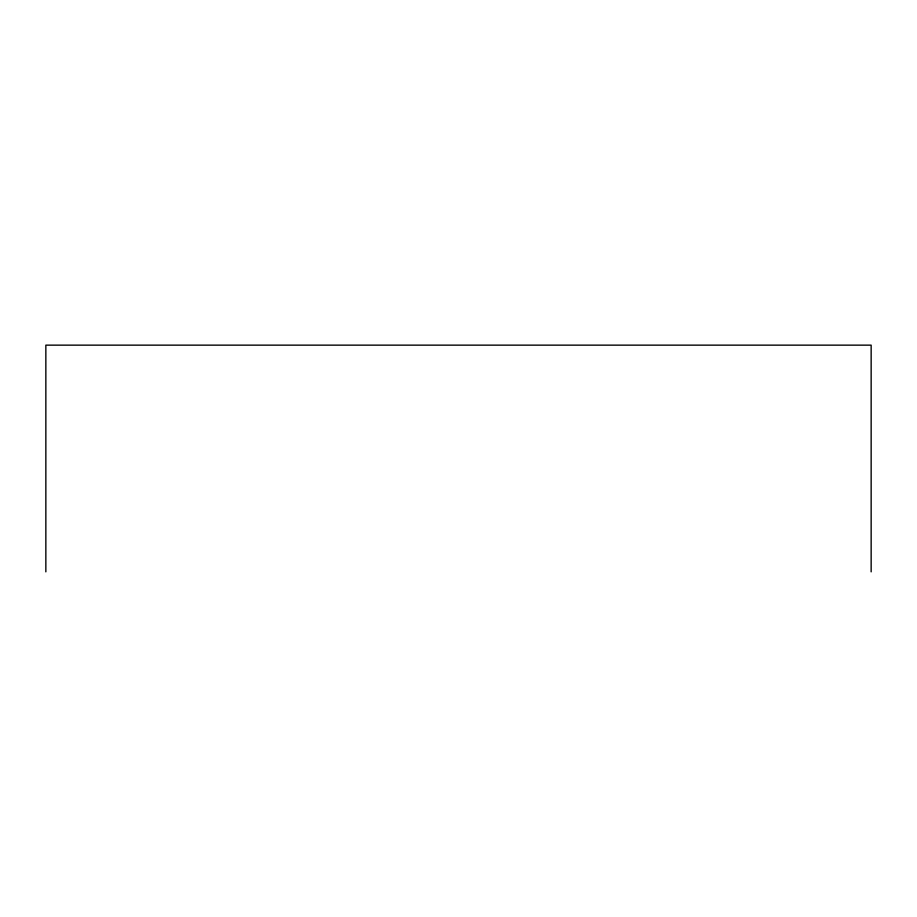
<?xml version="1.0" encoding="UTF-8"?>
<svg xmlns="http://www.w3.org/2000/svg" width="917" height="917" viewBox="0 0 917 917"><rect width="100%" height="100%" fill="white"/><g stroke="black" fill="none" stroke-linecap="round" stroke-linejoin="round"><path stroke-width="1.38" d="M871.15 571.853L871.15 345.147L45.85 345.147L45.85 571.853"/></g></svg>
